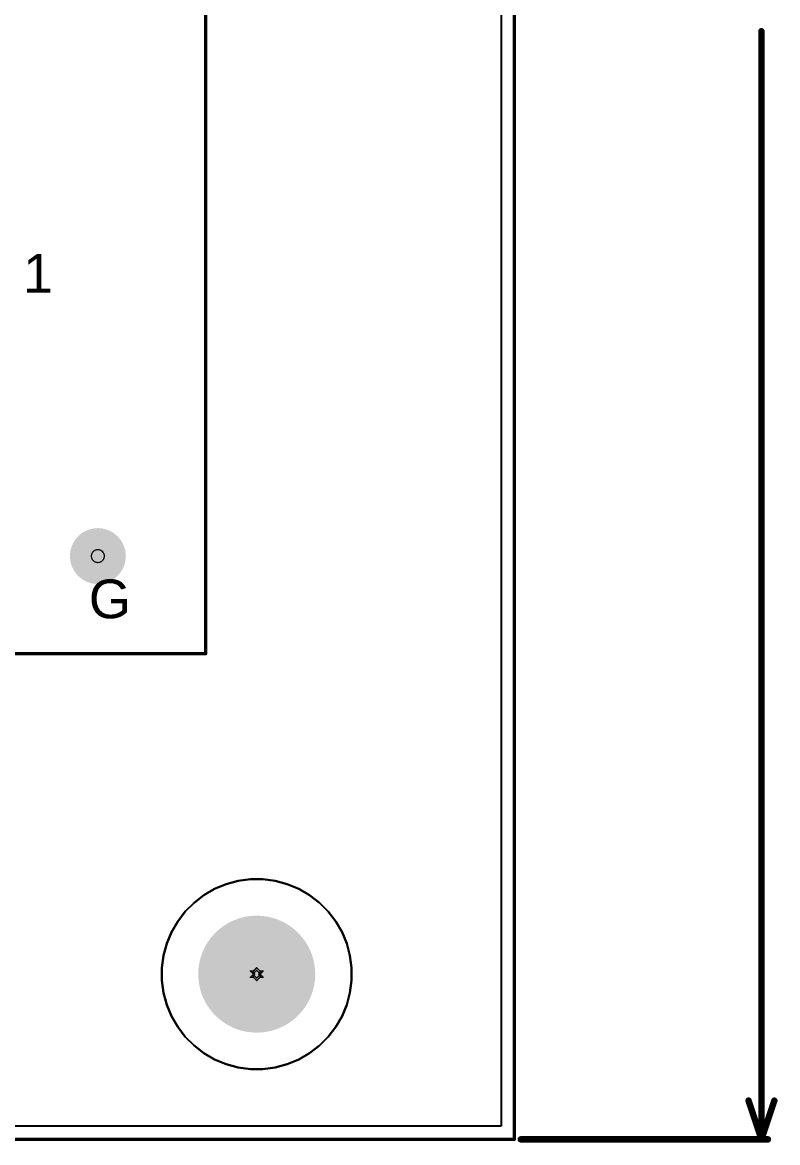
# Model space of a CAD drawing. Header units: inches. Extents: x 0 to 289, y 0 to 168.
# Drawn here: x 125.92 to 155.63, y -0.13 to 43.95 of the extents above; entities that cross this region are included whole.
import ezdxf

# ---------------------------------------------------------------- set-up
doc = ezdxf.new("R2010")
doc.units = ezdxf.units.IN
for name, color, linetype in [('Board Outline', 216, 'Continuous'), ('Bottom Layer', 5, 'Continuous'), ('Bottom Solder', 6, 'Continuous'), ('Dimension', 6, 'Continuous'), ('Drill Drawing', 1, 'Continuous'), ('Multi-Layer', 9, 'Continuous'), ('Pad Holes', 156, 'Continuous'), ('Top Layer', 1, 'Continuous'), ('Top Overlay', 2, 'Continuous'), ('Top Solder', 216, 'Continuous')]:
    doc.layers.add(name, color=color, linetype=linetype)
doc.styles.add('Arial', font='', dxfattribs={"height": 0.2})
doc.styles.get('Arial').set_extended_font_data('Arial')

# ---------------------------------------------------------------- blocks, each defined once
blk = doc.blocks.new('NC5FBV_B_58')
at = {"layer": 'Bottom Layer'}
h = blk.add_hatch(color=5, dxfattribs=at)
edge = h.paths.add_edge_path()
edge.add_arc((-3.81, 1.27), 1, 0, 360)
h = blk.add_hatch(color=5, dxfattribs=at)
edge = h.paths.add_edge_path()
edge.add_arc((3.81, 0.635), 1, 0, 360)
h = blk.add_hatch(color=5, dxfattribs=at)
edge = h.paths.add_edge_path()
edge.add_arc((-3.175, -2.54), 1, 0, 360)
h = blk.add_hatch(color=5, dxfattribs=at)
edge = h.paths.add_edge_path()
edge.add_arc((3.175, -2.54), 1, 0, 360)
h = blk.add_hatch(color=5, dxfattribs=at)
edge = h.paths.add_edge_path()
edge.add_arc((0, -4.445), 1, 0, 360)
h = blk.add_hatch(color=5, dxfattribs=at)
edge = h.paths.add_edge_path()
edge.add_arc((8.255, -10.16), 1, 0, 360)
at = {"layer": 'Bottom Solder'}
h = blk.add_hatch(color=6, dxfattribs=at)
edge = h.paths.add_edge_path()
edge.add_arc((-3.81, 1.27), 1.102, 0, 360)
h = blk.add_hatch(color=6, dxfattribs=at)
edge = h.paths.add_edge_path()
edge.add_arc((3.81, 0.635), 1.102, 0, 360)
h = blk.add_hatch(color=6, dxfattribs=at)
edge = h.paths.add_edge_path()
edge.add_arc((-3.175, -2.54), 1.102, 0, 360)
h = blk.add_hatch(color=6, dxfattribs=at)
edge = h.paths.add_edge_path()
edge.add_arc((3.175, -2.54), 1.102, 0, 360)
h = blk.add_hatch(color=6, dxfattribs=at)
edge = h.paths.add_edge_path()
edge.add_arc((0, -4.445), 1.102, 0, 360)
h = blk.add_hatch(color=6, dxfattribs=at)
edge = h.paths.add_edge_path()
edge.add_arc((8.255, -10.16), 1.102, 0, 360)
at = {"layer": 'Multi-Layer'}
h = blk.add_hatch(color=9, dxfattribs=at)
edge = h.paths.add_edge_path()
edge.add_arc((-3.81, 1.27), 1, 0, 360)
h = blk.add_hatch(color=9, dxfattribs=at)
edge = h.paths.add_edge_path()
edge.add_arc((3.81, 0.635), 1, 0, 360)
h = blk.add_hatch(color=9, dxfattribs=at)
edge = h.paths.add_edge_path()
edge.add_arc((-3.175, -2.54), 1, 0, 360)
h = blk.add_hatch(color=9, dxfattribs=at)
edge = h.paths.add_edge_path()
edge.add_arc((3.175, -2.54), 1, 0, 360)
h = blk.add_hatch(color=9, dxfattribs=at)
edge = h.paths.add_edge_path()
edge.add_arc((0, -4.445), 1, 0, 360)
h = blk.add_hatch(color=9, dxfattribs=at)
edge = h.paths.add_edge_path()
edge.add_arc((8.255, -10.16), 1, 0, 360)
at = {"layer": 'Pad Holes'}
h = blk.add_hatch(color=7, dxfattribs=at)
edge = h.paths.add_edge_path()
edge.add_arc((-3.81, 1.27), 0.6, 0, 360)
h = blk.add_hatch(color=7, dxfattribs=at)
edge = h.paths.add_edge_path()
edge.add_arc((3.81, 0.635), 0.6, 0, 360)
h = blk.add_hatch(color=7, dxfattribs=at)
edge = h.paths.add_edge_path()
edge.add_arc((-3.175, -2.54), 0.6, 0, 360)
h = blk.add_hatch(color=7, dxfattribs=at)
edge = h.paths.add_edge_path()
edge.add_arc((3.175, -2.54), 0.6, 0, 360)
h = blk.add_hatch(color=7, dxfattribs=at)
edge = h.paths.add_edge_path()
edge.add_arc((0, -4.445), 0.6, 0, 360)
h = blk.add_hatch(color=7, dxfattribs=at)
edge = h.paths.add_edge_path()
edge.add_arc((8.255, -10.16), 0.6, 0, 360)
at = {"layer": 'Top Layer'}
h = blk.add_hatch(color=1, dxfattribs=at)
edge = h.paths.add_edge_path()
edge.add_arc((-3.81, 1.27), 1, 0, 360)
h = blk.add_hatch(color=1, dxfattribs=at)
edge = h.paths.add_edge_path()
edge.add_arc((3.81, 0.635), 1, 0, 360)
h = blk.add_hatch(color=1, dxfattribs=at)
edge = h.paths.add_edge_path()
edge.add_arc((-3.175, -2.54), 1, 0, 360)
h = blk.add_hatch(color=1, dxfattribs=at)
edge = h.paths.add_edge_path()
edge.add_arc((3.175, -2.54), 1, 0, 360)
h = blk.add_hatch(color=1, dxfattribs=at)
edge = h.paths.add_edge_path()
edge.add_arc((0, -4.445), 1, 0, 360)
h = blk.add_hatch(color=1, dxfattribs=at)
edge = h.paths.add_edge_path()
edge.add_arc((8.255, -10.16), 1, 0, 360)
at = {"layer": 'Top Solder'}
h = blk.add_hatch(color=216, dxfattribs=at)
edge = h.paths.add_edge_path()
edge.add_arc((-3.81, 1.27), 1.102, 0, 360)
h = blk.add_hatch(color=216, dxfattribs=at)
edge = h.paths.add_edge_path()
edge.add_arc((3.81, 0.635), 1.102, 0, 360)
h = blk.add_hatch(color=216, dxfattribs=at)
edge = h.paths.add_edge_path()
edge.add_arc((-3.175, -2.54), 1.102, 0, 360)
h = blk.add_hatch(color=216, dxfattribs=at)
edge = h.paths.add_edge_path()
edge.add_arc((3.175, -2.54), 1.102, 0, 360)
h = blk.add_hatch(color=216, dxfattribs=at)
edge = h.paths.add_edge_path()
edge.add_arc((0, -4.445), 1.102, 0, 360)
h = blk.add_hatch(color=216, dxfattribs=at)
edge = h.paths.add_edge_path()
edge.add_arc((8.255, -10.16), 1.102, 0, 360)
at = {"layer": 'Top Overlay'}
for points in [[(-12.5, -14, 0.127, 0.127, 0), (-12.5, 16.635, 0.127, 0.127, 0)], [(-12.5, 16.635, 0.127, 0.127, 0), (12.498, 16.635, 0.127, 0.127, 0)], [(12.498, -14, 0.127, 0.127, 0), (12.498, 16.635, 0.127, 0.127, 0)], [(-12.5, -14, 0.127, 0.127, 0), (12.498, -14, 0.127, 0.127, 0)]]:
    blk.add_lwpolyline(points, format="xyseb", dxfattribs=at)
for points in [[(-12.532, 16.635, 0.0635, 0.0635, 1), (-12.468, 16.635, 0.0635, 0.0635, 1)], [(-12.532, 16.635, 0.0635, 0.0635, 1), (-12.468, 16.635, 0.0635, 0.0635, 1)], [(12.467, 16.635, 0.0635, 0.0635, 1), (12.53, 16.635, 0.0635, 0.0635, 1)], [(12.467, 16.635, 0.0635, 0.0635, 1), (12.53, 16.635, 0.0635, 0.0635, 1)], [(-12.532, -14, 0.0635, 0.0635, 1), (-12.468, -14, 0.0635, 0.0635, 1)], [(-12.532, -14, 0.0635, 0.0635, 1), (-12.468, -14, 0.0635, 0.0635, 1)], [(12.467, -14, 0.0635, 0.0635, 1), (12.53, -14, 0.0635, 0.0635, 1)], [(12.467, -14, 0.0635, 0.0635, 1), (12.53, -14, 0.0635, 0.0635, 1)]]:
    blk.add_lwpolyline(points, format="xyseb", close=True, dxfattribs=at)
at = {"layer": 'Top Overlay', "style": 'Arial'}
for s, p in [('5', (-5.817, 0.703)), ('1', (5.309, 0.203)), ('G', (7.899, -12.607))]:
    blk.add_text(s, height=1.524, rotation=360, dxfattribs=at).set_placement(p)

msp = doc.modelspace()

# ---------------------------------------------------------------- hatches: boundary and pattern name
at = {"layer": 'Bottom Layer'}
h = msp.add_hatch(color=5, dxfattribs=at)
edge = h.paths.add_edge_path()
edge.add_arc((135.135, 6.5), 2.2, 0, 360)
at = {"layer": 'Bottom Solder'}
h = msp.add_hatch(color=6, dxfattribs=at)
edge = h.paths.add_edge_path()
edge.add_arc((135.135, 6.5), 2.302, 0, 360)
at = {"layer": 'Multi-Layer'}
h = msp.add_hatch(color=9, dxfattribs=at)
edge = h.paths.add_edge_path()
edge.add_arc((135.135, 6.5), 2.2, 0, 360)
at = {"layer": 'Pad Holes'}
h = msp.add_hatch(color=7, dxfattribs=at)
edge = h.paths.add_edge_path()
edge.add_arc((135.135, 6.5), 1.7, 0, 360)
at = {"layer": 'Top Layer'}
h = msp.add_hatch(color=1, dxfattribs=at)
edge = h.paths.add_edge_path()
edge.add_arc((135.135, 6.5), 2.2, 0, 360)
at = {"layer": 'Top Solder'}
h = msp.add_hatch(color=216, dxfattribs=at)
edge = h.paths.add_edge_path()
edge.add_arc((135.135, 6.5), 2.302, 0, 360)

# ---------------------------------------------------------------- linework, layer by layer
at = {"layer": 'Board Outline'}
for points in [[(145.27, 0, 0.127, 0.127, 0), (145.27, 100, 0.127, 0.127, 0)], [(0, 0, 0.127, 0.127, 0), (145.27, 0, 0.127, 0.127, 0)]]:
    msp.add_lwpolyline(points, format="xyseb", dxfattribs=at)
msp.add_lwpolyline([(145.238, 0, 0.0635, 0.0635, 1), (145.302, 0, 0.0635, 0.0635, 1)], format="xyseb", close=True, dxfattribs=at)
msp.add_lwpolyline([(145.238, 0, 0.0635, 0.0635, 1), (145.302, 0, 0.0635, 0.0635, 1)], format="xyseb", close=True, dxfattribs=at)
at = {"layer": 'Bottom Layer'}
for p, q in [((144.752, 99.482), (144.752, 0.518)), ((134.405, 10.169), (133.933, 10.042)), ((134.89, 10.233), (134.405, 10.169)), ((135.38, 10.233), (134.89, 10.233)), ((135.865, 10.169), (135.38, 10.233)), ((136.337, 10.042), (135.865, 10.169)), ((133.48, 9.855), (133.057, 9.61)), ((133.933, 10.042), (133.48, 9.855)), ((136.79, 9.855), (136.337, 10.042)), ((137.213, 9.61), (136.79, 9.855)), ((132.669, 9.312), (132.323, 8.966)), ((133.057, 9.61), (132.669, 9.312)), ((137.601, 9.312), (137.213, 9.61)), ((137.947, 8.966), (137.601, 9.312)), ((132.323, 8.966), (132.025, 8.578)), ((138.245, 8.578), (137.947, 8.966)), ((132.025, 8.578), (131.78, 8.155)), ((138.49, 8.155), (138.245, 8.578)), ((131.78, 8.155), (131.593, 7.702)), ((138.677, 7.702), (138.49, 8.155)), ((131.593, 7.702), (131.466, 7.23)), ((138.804, 7.23), (138.677, 7.702)), ((131.466, 7.23), (131.402, 6.745)), ((138.868, 6.745), (138.804, 7.23)), ((131.402, 6.745), (131.402, 6.255)), ((138.868, 6.255), (138.868, 6.745)), ((131.402, 6.255), (131.466, 5.77)), ((138.804, 5.77), (138.868, 6.255)), ((131.466, 5.77), (131.593, 5.298)), ((138.677, 5.298), (138.804, 5.77)), ((131.593, 5.298), (131.78, 4.845)), ((138.49, 4.845), (138.677, 5.298)), ((131.78, 4.845), (132.025, 4.422)), ((132.025, 4.422), (132.323, 4.034)), ((137.947, 4.034), (138.245, 4.422)), ((138.245, 4.422), (138.49, 4.845)), ((132.323, 4.034), (132.669, 3.688)), ((137.601, 3.688), (137.947, 4.034)), ((132.669, 3.688), (133.057, 3.39)), ((137.213, 3.39), (137.601, 3.688)), ((133.057, 3.39), (133.48, 3.145)), ((133.48, 3.145), (133.933, 2.958)), ((136.337, 2.958), (136.79, 3.145)), ((136.79, 3.145), (137.213, 3.39)), ((133.933, 2.958), (134.405, 2.831)), ((134.405, 2.831), (134.89, 2.767)), ((134.89, 2.767), (135.38, 2.767)), ((135.38, 2.767), (135.865, 2.831)), ((135.865, 2.831), (136.337, 2.958)), ((144.752, 0.518), (0.518, 0.518))]:
    msp.add_line(p, q, dxfattribs=at)
at = {"layer": 'Dimension'}
for points in [[(154.991, 0, 0.254, 0.254, 0), (154.991, 43.601, 0.254, 0.254, 0)], [(154.483, 1.524, 0.254, 0.254, 0), (154.991, 0, 0.254, 0.254, 0)], [(154.991, 0, 0.254, 0.254, 0), (155.499, 1.524, 0.254, 0.254, 0)], [(145.524, 0, 0.254, 0.254, 0), (155.245, 0, 0.254, 0.254, 0)]]:
    msp.add_lwpolyline(points, format="xyseb", dxfattribs=at)
for points in [[(154.927, 43.601, 0.127, 0.127, 1), (155.054, 43.601, 0.127, 0.127, 1)], [(154.419, 1.524, 0.127, 0.127, 1), (154.546, 1.524, 0.127, 0.127, 1)], [(155.435, 1.524, 0.127, 0.127, 1), (155.562, 1.524, 0.127, 0.127, 1)], [(145.46, 0, 0.127, 0.127, 1), (145.587, 0, 0.127, 0.127, 1)], [(154.927, 0, 0.127, 0.127, 1), (155.054, 0, 0.127, 0.127, 1)], [(154.927, 0, 0.127, 0.127, 1), (155.054, 0, 0.127, 0.127, 1)], [(154.927, 0, 0.127, 0.127, 1), (155.054, 0, 0.127, 0.127, 1)], [(155.181, 0, 0.127, 0.127, 1), (155.308, 0, 0.127, 0.127, 1)]]:
    msp.add_lwpolyline(points, format="xyseb", close=True, dxfattribs=at)
at = {"layer": 'Drill Drawing'}
for points in [[(129.139, 22.95, 0.0508, 0.0508, 1), (128.631, 22.95, 0.0508, 0.0508, 1)], [(128.618, 22.95, 0.0254, 0.0254, 1), (128.644, 22.95, 0.0254, 0.0254, 1)], [(129.126, 22.95, 0.0254, 0.0254, 1), (129.152, 22.95, 0.0254, 0.0254, 1)], [(134.868, 6.627, 0.0254, 0.0254, 1), (134.894, 6.627, 0.0254, 0.0254, 1)], [(134.868, 6.627, 0.0254, 0.0254, 1), (134.894, 6.627, 0.0254, 0.0254, 1)], [(134.995, 6.627, 0.0254, 0.0254, 1), (135.021, 6.627, 0.0254, 0.0254, 1)], [(134.995, 6.627, 0.0254, 0.0254, 1), (135.021, 6.627, 0.0254, 0.0254, 1)], [(135.122, 6.754, 0.0254, 0.0254, 1), (135.148, 6.754, 0.0254, 0.0254, 1)], [(135.122, 6.754, 0.0254, 0.0254, 1), (135.148, 6.754, 0.0254, 0.0254, 1)], [(135.122, 6.652, 0.0254, 0.0254, 1), (135.148, 6.652, 0.0254, 0.0254, 1)], [(135.122, 6.652, 0.0254, 0.0254, 1), (135.148, 6.652, 0.0254, 0.0254, 1)], [(135.249, 6.627, 0.0254, 0.0254, 1), (135.275, 6.627, 0.0254, 0.0254, 1)], [(135.249, 6.627, 0.0254, 0.0254, 1), (135.275, 6.627, 0.0254, 0.0254, 1)], [(135.376, 6.627, 0.0254, 0.0254, 1), (135.402, 6.627, 0.0254, 0.0254, 1)], [(135.376, 6.627, 0.0254, 0.0254, 1), (135.402, 6.627, 0.0254, 0.0254, 1)], [(134.868, 6.373, 0.0254, 0.0254, 1), (134.894, 6.373, 0.0254, 0.0254, 1)], [(134.868, 6.373, 0.0254, 0.0254, 1), (134.894, 6.373, 0.0254, 0.0254, 1)], [(134.97, 6.576, 0.0254, 0.0254, 1), (134.995, 6.576, 0.0254, 0.0254, 1)], [(134.97, 6.576, 0.0254, 0.0254, 1), (134.995, 6.576, 0.0254, 0.0254, 1)], [(134.97, 6.424, 0.0254, 0.0254, 1), (134.995, 6.424, 0.0254, 0.0254, 1)], [(134.97, 6.424, 0.0254, 0.0254, 1), (134.995, 6.424, 0.0254, 0.0254, 1)], [(134.995, 6.5, 0.0254, 0.0254, 1), (135.021, 6.5, 0.0254, 0.0254, 1)], [(134.995, 6.5, 0.0254, 0.0254, 1), (135.021, 6.5, 0.0254, 0.0254, 1)], [(134.995, 6.373, 0.0254, 0.0254, 1), (135.021, 6.373, 0.0254, 0.0254, 1)], [(134.995, 6.373, 0.0254, 0.0254, 1), (135.021, 6.373, 0.0254, 0.0254, 1)], [(135.046, 6.576, 0.0254, 0.0254, 1), (135.072, 6.576, 0.0254, 0.0254, 1)], [(135.046, 6.576, 0.0254, 0.0254, 1), (135.072, 6.576, 0.0254, 0.0254, 1)], [(135.046, 6.5, 0.0254, 0.0254, 1), (135.072, 6.5, 0.0254, 0.0254, 1)], [(135.046, 6.5, 0.0254, 0.0254, 1), (135.072, 6.5, 0.0254, 0.0254, 1)], [(135.046, 6.424, 0.0254, 0.0254, 1), (135.072, 6.424, 0.0254, 0.0254, 1)], [(135.046, 6.424, 0.0254, 0.0254, 1), (135.072, 6.424, 0.0254, 0.0254, 1)], [(135.122, 6.348, 0.0254, 0.0254, 1), (135.148, 6.348, 0.0254, 0.0254, 1)], [(135.122, 6.348, 0.0254, 0.0254, 1), (135.148, 6.348, 0.0254, 0.0254, 1)], [(135.122, 6.246, 0.0254, 0.0254, 1), (135.148, 6.246, 0.0254, 0.0254, 1)], [(135.122, 6.246, 0.0254, 0.0254, 1), (135.148, 6.246, 0.0254, 0.0254, 1)], [(135.199, 6.576, 0.0254, 0.0254, 1), (135.224, 6.576, 0.0254, 0.0254, 1)], [(135.199, 6.576, 0.0254, 0.0254, 1), (135.224, 6.576, 0.0254, 0.0254, 1)], [(135.199, 6.5, 0.0254, 0.0254, 1), (135.224, 6.5, 0.0254, 0.0254, 1)], [(135.199, 6.5, 0.0254, 0.0254, 1), (135.224, 6.5, 0.0254, 0.0254, 1)], [(135.199, 6.424, 0.0254, 0.0254, 1), (135.224, 6.424, 0.0254, 0.0254, 1)], [(135.199, 6.424, 0.0254, 0.0254, 1), (135.224, 6.424, 0.0254, 0.0254, 1)], [(135.249, 6.5, 0.0254, 0.0254, 1), (135.275, 6.5, 0.0254, 0.0254, 1)], [(135.249, 6.5, 0.0254, 0.0254, 1), (135.275, 6.5, 0.0254, 0.0254, 1)], [(135.249, 6.373, 0.0254, 0.0254, 1), (135.275, 6.373, 0.0254, 0.0254, 1)], [(135.249, 6.373, 0.0254, 0.0254, 1), (135.275, 6.373, 0.0254, 0.0254, 1)], [(135.275, 6.576, 0.0254, 0.0254, 1), (135.3, 6.576, 0.0254, 0.0254, 1)], [(135.275, 6.576, 0.0254, 0.0254, 1), (135.3, 6.576, 0.0254, 0.0254, 1)], [(135.275, 6.424, 0.0254, 0.0254, 1), (135.3, 6.424, 0.0254, 0.0254, 1)], [(135.275, 6.424, 0.0254, 0.0254, 1), (135.3, 6.424, 0.0254, 0.0254, 1)], [(135.376, 6.373, 0.0254, 0.0254, 1), (135.402, 6.373, 0.0254, 0.0254, 1)], [(135.376, 6.373, 0.0254, 0.0254, 1), (135.402, 6.373, 0.0254, 0.0254, 1)]]:
    msp.add_lwpolyline(points, format="xyseb", close=True, dxfattribs=at)
for points in [[(134.881, 6.627, 0.0508, 0.0508, 0), (135.008, 6.5, 0.0508, 0.0508, 0)], [(134.881, 6.627, 0.0508, 0.0508, 0), (135.008, 6.627, 0.0508, 0.0508, 0)], [(135.008, 6.627, 0.0508, 0.0508, 0), (135.135, 6.754, 0.0508, 0.0508, 0)], [(135.059, 6.576, 0.0508, 0.0508, 0), (135.135, 6.652, 0.0508, 0.0508, 0)], [(135.135, 6.754, 0.0508, 0.0508, 0), (135.262, 6.627, 0.0508, 0.0508, 0)], [(135.135, 6.652, 0.0508, 0.0508, 0), (135.211, 6.576, 0.0508, 0.0508, 0)], [(135.262, 6.627, 0.0508, 0.0508, 0), (135.389, 6.627, 0.0508, 0.0508, 0)], [(135.262, 6.5, 0.0508, 0.0508, 0), (135.389, 6.627, 0.0508, 0.0508, 0)], [(134.881, 6.373, 0.0508, 0.0508, 0), (135.008, 6.5, 0.0508, 0.0508, 0)], [(134.881, 6.373, 0.0508, 0.0508, 0), (135.008, 6.373, 0.0508, 0.0508, 0)], [(134.983, 6.576, 0.0508, 0.0508, 0), (135.059, 6.5, 0.0508, 0.0508, 0)], [(134.983, 6.576, 0.0508, 0.0508, 0), (135.059, 6.576, 0.0508, 0.0508, 0)], [(134.983, 6.424, 0.0508, 0.0508, 0), (135.059, 6.5, 0.0508, 0.0508, 0)], [(134.983, 6.424, 0.0508, 0.0508, 0), (135.059, 6.424, 0.0508, 0.0508, 0)], [(135.008, 6.373, 0.0508, 0.0508, 0), (135.135, 6.246, 0.0508, 0.0508, 0)], [(135.059, 6.424, 0.0508, 0.0508, 0), (135.135, 6.348, 0.0508, 0.0508, 0)], [(135.135, 6.348, 0.0508, 0.0508, 0), (135.211, 6.424, 0.0508, 0.0508, 0)], [(135.135, 6.246, 0.0508, 0.0508, 0), (135.262, 6.373, 0.0508, 0.0508, 0)], [(135.211, 6.576, 0.0508, 0.0508, 0), (135.287, 6.576, 0.0508, 0.0508, 0)], [(135.211, 6.5, 0.0508, 0.0508, 0), (135.287, 6.576, 0.0508, 0.0508, 0)], [(135.211, 6.5, 0.0508, 0.0508, 0), (135.287, 6.424, 0.0508, 0.0508, 0)], [(135.211, 6.424, 0.0508, 0.0508, 0), (135.287, 6.424, 0.0508, 0.0508, 0)], [(135.262, 6.5, 0.0508, 0.0508, 0), (135.389, 6.373, 0.0508, 0.0508, 0)], [(135.262, 6.373, 0.0508, 0.0508, 0), (135.389, 6.373, 0.0508, 0.0508, 0)]]:
    msp.add_lwpolyline(points, format="xyseb", dxfattribs=at)
at = {"layer": 'Multi-Layer'}
for p, q in [((133.933, 10.042), (134.405, 10.169)), ((134.405, 10.169), (134.89, 10.233)), ((134.89, 10.233), (135.135, 10.233)), ((135.135, 10.233), (135.38, 10.233)), ((135.38, 10.233), (135.865, 10.169)), ((135.865, 10.169), (136.337, 10.042)), ((133.057, 9.61), (133.48, 9.855)), ((133.48, 9.855), (133.933, 10.042)), ((136.337, 10.042), (136.79, 9.855)), ((136.79, 9.855), (137.213, 9.61)), ((132.323, 8.966), (132.669, 9.312)), ((132.669, 9.312), (133.057, 9.61)), ((137.213, 9.61), (137.601, 9.312)), ((137.601, 9.312), (137.947, 8.966)), ((132.025, 8.578), (132.323, 8.966)), ((137.947, 8.966), (138.245, 8.578)), ((131.78, 8.155), (132.025, 8.578)), ((138.245, 8.578), (138.49, 8.155)), ((131.593, 7.702), (131.78, 8.155)), ((138.49, 8.155), (138.677, 7.702)), ((131.466, 7.23), (131.593, 7.702)), ((138.677, 7.702), (138.804, 7.23)), ((131.402, 6.745), (131.466, 7.23)), ((138.804, 7.23), (138.868, 6.745)), ((131.402, 6.5), (131.402, 6.745)), ((138.868, 6.745), (138.868, 6.5)), ((131.402, 6.255), (131.402, 6.5)), ((131.466, 5.77), (131.402, 6.255)), ((138.868, 6.255), (138.804, 5.77)), ((138.868, 6.5), (138.868, 6.255)), ((131.593, 5.298), (131.466, 5.77)), ((138.804, 5.77), (138.677, 5.298)), ((131.78, 4.845), (131.593, 5.298)), ((138.677, 5.298), (138.49, 4.845)), ((132.025, 4.422), (131.78, 4.845)), ((132.323, 4.034), (132.025, 4.422)), ((138.245, 4.422), (137.947, 4.034)), ((138.49, 4.845), (138.245, 4.422)), ((132.669, 3.688), (132.323, 4.034)), ((137.947, 4.034), (137.601, 3.688)), ((133.057, 3.39), (132.669, 3.688)), ((137.601, 3.688), (137.213, 3.39)), ((133.48, 3.145), (133.057, 3.39)), ((133.933, 2.958), (133.48, 3.145)), ((136.79, 3.145), (136.337, 2.958)), ((137.213, 3.39), (136.79, 3.145)), ((134.405, 2.831), (133.933, 2.958)), ((134.89, 2.767), (134.405, 2.831)), ((135.135, 2.767), (134.89, 2.767)), ((135.135, 2.767), (135.135, 2.767)), ((135.38, 2.767), (135.135, 2.767)), ((135.865, 2.831), (135.38, 2.767)), ((136.337, 2.958), (135.865, 2.831))]:
    msp.add_line(p, q, dxfattribs=at)
at = {"layer": 'Top Layer'}
for p, q in [((144.752, 99.482), (144.752, 0.518)), ((134.405, 10.169), (133.933, 10.042)), ((134.89, 10.233), (134.405, 10.169)), ((135.38, 10.233), (134.89, 10.233)), ((135.865, 10.169), (135.38, 10.233)), ((136.337, 10.042), (135.865, 10.169)), ((133.48, 9.855), (133.057, 9.61)), ((133.933, 10.042), (133.48, 9.855)), ((136.79, 9.855), (136.337, 10.042)), ((137.213, 9.61), (136.79, 9.855)), ((132.669, 9.312), (132.323, 8.966)), ((133.057, 9.61), (132.669, 9.312)), ((137.601, 9.312), (137.213, 9.61)), ((137.947, 8.966), (137.601, 9.312)), ((132.323, 8.966), (132.025, 8.578)), ((138.245, 8.578), (137.947, 8.966)), ((132.025, 8.578), (131.78, 8.155)), ((138.49, 8.155), (138.245, 8.578)), ((131.78, 8.155), (131.593, 7.702)), ((138.677, 7.702), (138.49, 8.155)), ((131.593, 7.702), (131.466, 7.23)), ((138.804, 7.23), (138.677, 7.702)), ((131.466, 7.23), (131.402, 6.745)), ((138.868, 6.745), (138.804, 7.23)), ((131.402, 6.745), (131.402, 6.255)), ((138.868, 6.255), (138.868, 6.745)), ((131.402, 6.255), (131.466, 5.77)), ((138.804, 5.77), (138.868, 6.255)), ((131.466, 5.77), (131.593, 5.298)), ((138.677, 5.298), (138.804, 5.77)), ((131.593, 5.298), (131.78, 4.845)), ((138.49, 4.845), (138.677, 5.298)), ((131.78, 4.845), (132.025, 4.422)), ((132.025, 4.422), (132.323, 4.034)), ((137.947, 4.034), (138.245, 4.422)), ((138.245, 4.422), (138.49, 4.845)), ((132.323, 4.034), (132.669, 3.688)), ((137.601, 3.688), (137.947, 4.034)), ((132.669, 3.688), (133.057, 3.39)), ((137.213, 3.39), (137.601, 3.688)), ((133.057, 3.39), (133.48, 3.145)), ((133.48, 3.145), (133.933, 2.958)), ((136.337, 2.958), (136.79, 3.145)), ((136.79, 3.145), (137.213, 3.39)), ((133.933, 2.958), (134.405, 2.831)), ((134.405, 2.831), (134.89, 2.767)), ((134.89, 2.767), (135.38, 2.767)), ((135.38, 2.767), (135.865, 2.831)), ((135.865, 2.831), (136.337, 2.958)), ((144.752, 0.518), (0.518, 0.518))]:
    msp.add_line(p, q, dxfattribs=at)

# ---------------------------------------------------------------- block references
msp.add_blockref('NC5FBV_B_58', (120.63, 33.11))

doc.saveas('drawing.dxf')
